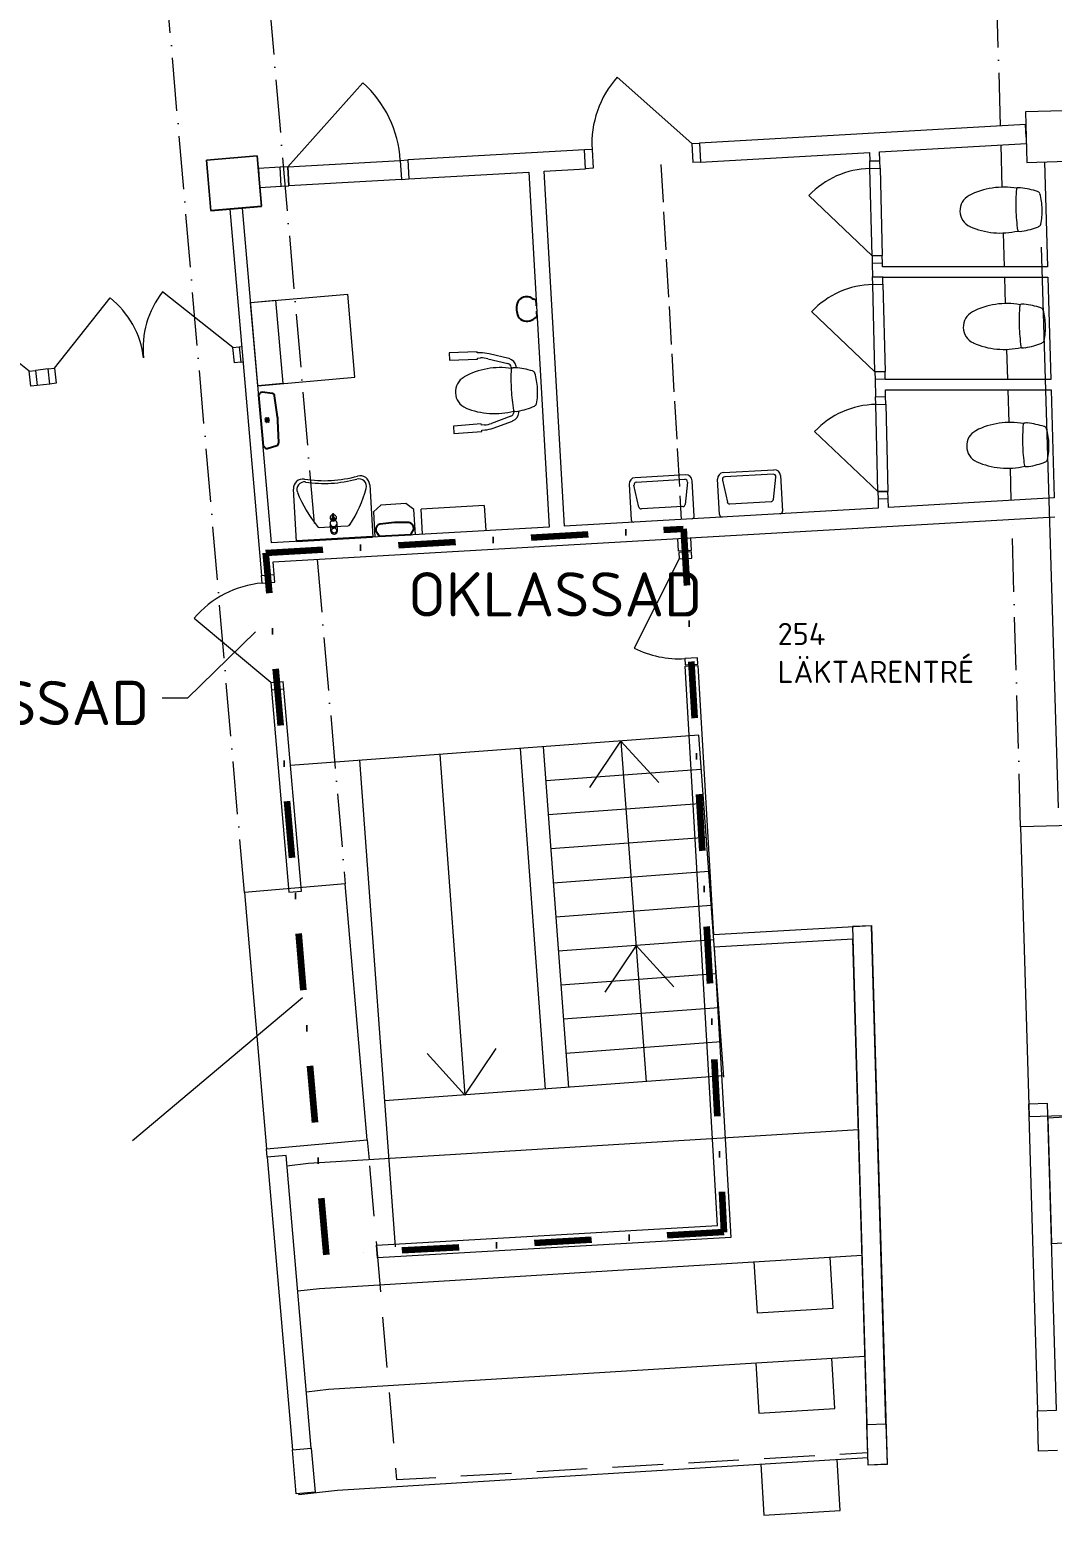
# Model space of a CAD drawing. Header units: millimetres. Extents: x -106764 to 80178, y -104573 to 57950.
# Drawn here: x -11311 to -3229, y 26404 to 38147 of the extents above; entities that cross this region are included whole.
import ezdxf

# ---------------------------------------------------------------- set-up
doc = ezdxf.new("R2010")
doc.units = ezdxf.units.MM
doc.header["$LTSCALE"] = 100
for name, pattern in [('2 Streckad', [3.75, 3, -0.75]), ('3 Punktstreckad', [6.2, 4.2, -1, 0, -1]), ('Brand EI 60', [10.5, 4.5, -3, 0, -3]), ('IMPORT-DASHED', [6, 4, -2])]:
    doc.linetypes.add(name, pattern=pattern)
for name, color, linetype, lineweight in [('A-------EKN', 1, '2 Streckad', 13), ('A-------T--', 1, 'Continuous', 13), ('A-------T2N', 1, 'Continuous', 13), ('A------D1-', 1, 'Continuous', 9), ('A-27----', 1, '3 Punktstreckad', 13), ('A-27D---E-N', 7, 'Continuous', 9), ('A-3360----', 1, 'Continuous', 9), ('A-42D--CE-E', 1, 'Continuous', 13), ('A-42D--CE-N', 1, 'Continuous', 9), ('A-43CB--E-N', 3, 'Continuous', 18), ('A-43CB--EJN', 1, 'Continuous', 9), ('A-44B---E-N', 1, 'Continuous', 9), ('A-46B--BE-N', 1, 'Continuous', 9), ('A-46C---E-N', 1, 'Continuous', 9), ('A-5-----E-N', 1, 'Continuous', 9), ('A-B-B-EI-60', 6, 'Brand EI 60', 100), ('A030-B', 1, 'IMPORT-DASHED', 9), ('A035', 3, 'Continuous', 9), ('A046', 1, 'Continuous', 9), ('A095T', 3, 'Continuous', 9), ('A120', 9, 'Continuous', 9), ('A120-NR', 9, 'Continuous', 9)]:
    doc.layers.add(name, color=color, linetype=linetype, lineweight=lineweight)
doc.styles.add('ISOCPEUR', font='isocpeur.ttf', dxfattribs={"height": 350})
doc.styles.add('ISOCPEUR_3', font='isocpeur.ttf', dxfattribs={"height": 175})

# ---------------------------------------------------------------- blocks, each defined once
blk = doc.blocks.new('Pelare - Betong - Rektangulär - 400x400-3539665-A-40_P0010')
at = {"layer": 'A-27D---E-N'}
for p, q in [((200, 200), (-200, 200)), ((-200, 200), (-200, -200)), ((200, -200), (200, 200)), ((-200, -200), (200, -200))]:
    blk.add_line(p, q, dxfattribs=at)
blk = doc.blocks.new('Innerdörr standard - D90_Bef-9805939-A-40_P0010')
at = {"layer": 'A-42D--CE-E'}
blk.add_line((382, -50), (-176, -609), dxfattribs=at)
blk.add_arc((382, -50), 790, 180, 225, dxfattribs=at)
at = {"layer": 'A-42D--CE-N'}
for p, q in [((-408, 50), (-468, 50)), ((-408, -50), (-408, 50)), ((382, -50), (382, 50)), ((442, 50), (382, 50)), ((-408, -50), (-468, -50)), ((382, -50), (442, -50))]:
    blk.add_line(p, q, dxfattribs=at)
blk = doc.blocks.new('Innerdörr standard - D90_Bef-9805940-A-40_P0010')
at = {"layer": 'A-42D--CE-E'}
blk.add_line((382, 75), (-176, 634), dxfattribs=at)
blk.add_arc((382, 75), 790, 135, 180, dxfattribs=at)
at = {"layer": 'A-42D--CE-N'}
for p, q in [((-408, 75), (-468, 75)), ((-408, 75), (-408, -75)), ((382, 75), (382, -75)), ((382, 75), (442, 75)), ((-408, -75), (-468, -75)), ((442, -75), (382, -75))]:
    blk.add_line(p, q, dxfattribs=at)
blk = doc.blocks.new('Innerdörr standard - D100_Bef-9577838-A-40_P0010')
at = {"layer": 'A-42D--CE-E'}
blk.add_line((432, -75), (-197, -704), dxfattribs=at)
blk.add_arc((432, -75), 890, 180, 225, dxfattribs=at)
at = {"layer": 'A-42D--CE-N'}
for p, q in [((-458, 75), (-518, 75)), ((-458, 75), (432, 75)), ((-458, -75), (-458, 75)), ((-458, -75), (-458, 75)), ((432, 75), (432, -75)), ((432, -75), (432, 75)), ((492, 75), (432, 75)), ((-458, -75), (-518, -75)), ((432, -75), (-458, -75)), ((432, -75), (492, -75))]:
    blk.add_line(p, q, dxfattribs=at)
blk = doc.blocks.new('WC - WC-2838567-A-40_P0010')
at = {"layer": 'A-5-----E-N'}
for centre, radius, start, end in [((509, -292), 688, 160.4854, 171.9323), ((-112, -72), 29.1, 108.952, 161.048), ((-2, -523), 493, 89.768, 103.9599), ((2, -523), 493, 76.0401, 90.232), ((111, -72), 29.1, 18.952, 71.048), ((-509, -292), 688, 8.0677, 19.5146), ((421, -347), 602, 168.4444, 205.3384), ((-92, -207), 80.7, 171.9323, 190.5372), ((-161, -218), 10.7, 198.6133, 225.685), ((-161, -218), 10.7, 225.685, 257.2858), ((-2, 1206), 1444, 263.5958, 270.0918), ((2, 1206), 1444, 269.9082, 276.4042), ((-421, -347), 602, 334.6616, 11.5556), ((161, -218), 10.7, 282.7142, 314.315), ((161, -218), 10.7, 314.315, 341.3867), ((92, -207), 80.7, 349.4628, 8.0677), ((-2, -547), 133, 205.3384, 270.9949), ((2, -547), 133, 269.0051, 334.6616)]:
    blk.add_arc(centre, radius, start, end, dxfattribs=at)
blk = doc.blocks.new('WC armstöd-IFÖ Support - WC armstöd-IFÖ Support-2241457-A-40_P0010')
at = {"layer": 'A-46C---E-N'}
for p, q in [((-170, 18), (-184, 16)), ((184, 16), (170, 18)), ((-247, -37), (-294, -192)), ((-256, -204), (-209, -48)), ((-179, -24), (-169, -22)), ((169, -22), (179, -24)), ((209, -48), (256, -204)), ((294, -192), (247, -37)), ((-315, -284), (-320, -505)), ((-306, -284), (-315, -284)), ((-305, -260), (-306, -284)), ((-266, -285), (-265, -261)), ((-256, -285), (-266, -285)), ((-261, -506), (-256, -285)), ((266, -285), (256, -285)), ((256, -285), (261, -506)), ((265, -261), (266, -285)), ((306, -284), (305, -260)), ((315, -284), (306, -284)), ((320, -505), (315, -284)), ((-320, -505), (-261, -506)), ((261, -506), (320, -505))]:
    blk.add_line(p, q, dxfattribs=at)
for centre, radius, start, end in [((-175, -58), 75, 96.9395, 163.0195), ((175, -58), 75, 16.9805, 83.0605), ((-175, -58), 35, 96.9395, 163.0195), ((175, -58), 35, 16.9805, 83.0605), ((-55, -265), 250, 163.0195, 178.8042), ((-55, -265), 210, 163.0195, 178.8042), ((55, -265), 210, 1.1958, 16.9805), ((55, -265), 250, 1.1958, 16.9805)]:
    blk.add_arc(centre, radius, start, end, dxfattribs=at)
blk = doc.blocks.new('Innerdörr standard - D80_Bef-7228782-A-40_P0010')
at = {"layer": 'A-42D--CE-E'}
blk.add_line((332, -40), (-156, -528), dxfattribs=at)
blk.add_arc((332, -40), 690, 180, 225, dxfattribs=at)
at = {"layer": 'A-42D--CE-N'}
for p, q in [((-358, 40), (-418, 40)), ((-358, 40), (332, 40)), ((-358, -40), (-358, 40)), ((-358, -40), (-358, 40)), ((332, 40), (332, -40)), ((332, -40), (332, 40)), ((392, 40), (332, 40)), ((-358, -40), (-418, -40)), ((332, -40), (-358, -40)), ((332, -40), (392, -40))]:
    blk.add_line(p, q, dxfattribs=at)
blk = doc.blocks.new('Handfat - 500x350-2841680-A-40_P0010')
at = {"layer": 'A-5-----E-N'}
for p, q in [((-657, -420), (-657, -700)), ((-157, -700), (-157, -420)), ((-618, -691), (-589, -516)), ((-570, -500), (-244, -500)), ((-224, -516), (-195, -691)), ((-607, -750), (-207, -750)), ((-215, -715), (-598, -715))]:
    blk.add_line(p, q, dxfattribs=at)
for centre, radius, start, end in [((-637, -420), 20, 90, 180), ((-177, -420), 20, 0, 90), ((-570, -520), 20, 90, 170.7539), ((-244, -520), 20, 9.2461, 90), ((-607, -700), 50, 180, 270), ((-598, -695), 20, 170.7539, 270), ((-215, -695), 20, 270, 9.2461), ((-207, -700), 50, 270, 0)]:
    blk.add_arc(centre, radius, start, end, dxfattribs=at)
blk = doc.blocks.new('Handfat - 500x350-6127728-A-40_P0010')
at = {"layer": 'A-5-----E-N'}
for p, q in [((-607, 750), (-207, 750)), ((-215, 715), (-598, 715)), ((-657, 420), (-657, 700)), ((-618, 691), (-589, 516)), ((-224, 516), (-195, 691)), ((-157, 700), (-157, 420)), ((-570, 500), (-244, 500))]:
    blk.add_line(p, q, dxfattribs=at)
for centre, radius, start, end in [((-607, 700), 50, 90, 180), ((-598, 695), 20, 90, 189.2461), ((-215, 695), 20, 350.7539, 90), ((-207, 700), 50, 0, 90), ((-570, 520), 20, 189.2461, 270), ((-244, 520), 20, 270, 350.7539), ((-637, 420), 20, 180, 270), ((-177, 420), 20, 270, 0)]:
    blk.add_arc(centre, radius, start, end, dxfattribs=at)
blk = doc.blocks.new('HUVUDBALK 44 OCH 4 - HUVUDBALK 44 OCH 22-4459391-A-40_P0010')
at = {"layer": 'A-27D---E-N'}
for p, q in [((-2679, 31868), (-3479, 31845)), ((-3479, 31845), (-3413, 29556)), ((-2614, 29579), (-2679, 31868)), ((-3413, 29556), (-2614, 29579)), ((-2614, 29579), (-2613, 29557))]:
    blk.add_line(p, q, dxfattribs=at)
blk = doc.blocks.new('HUVUDBALK 43 OCH 4 - HUVUDBALK 43 OCH 21-4459732-A-40_P0010')
at = {"layer": 'A-27D---E-N'}
for p, q in [((-8817, 31396), (-9614, 31327)), ((-8643, 29371), (-8817, 31396)), ((-9614, 31327), (-9440, 29302)), ((-9440, 29302), (-8643, 29371)), ((-8643, 29371), (-8629, 29214)), ((-9434, 29236), (-9440, 29302))]:
    blk.add_line(p, q, dxfattribs=at)
blk = doc.blocks.new('Pelare - Betong - Rektangulär - 400x400-4465139-A-40_P0010')
at = {"layer": 'A-27D---E-N'}
for p, q in [((-200, 200), (200, 200)), ((-200, -200), (-200, 200)), ((200, 200), (200, -200)), ((200, -200), (-200, -200))]:
    blk.add_line(p, q, dxfattribs=at)
blk = doc.blocks.new('Trådpapperskorg - Trådpapperskorg-3372980-A-40_P0010')
at = {"layer": 'A-46B--BE-N'}
for p, q in [((-100, 250), (-160, 200)), ((100, 250), (-100, 250)), ((160, 200), (100, 250)), ((-160, 200), (-160, 0)), ((160, 0), (160, 200))]:
    blk.add_line(p, q, dxfattribs=at)
blk = doc.blocks.new('Skötbord-Enkelt - b660 d200 h770-7511423-A-40_P0010')
at = {"layer": 'A-46B--BE-N'}
for p, q in [((-285, 0), (-285, -770)), ((-285, 0), (375, 0)), ((-285, -200), (-285, 0)), ((375, 0), (375, -770)), ((375, 0), (375, -200)), ((-285, -200), (375, -200)), ((-285, -770), (375, -770))]:
    blk.add_line(p, q, dxfattribs=at)
blk = doc.blocks.new('Spegel ABAKO-Rektangulär - B600xH1050-5027995-A-40_P0010')
at = {"layer": 'A-46B--BE-N'}
for p, q in [((300, 0), (-300, 0)), ((-300, 0), (-300, -5)), ((300, -5), (300, 0)), ((-300, -5), (300, -5))]:
    blk.add_line(p, q, dxfattribs=at)
blk = doc.blocks.new('Hylla - L500 D200-5026798-A-40_P0010')
at = {"layer": 'A-46B--BE-N'}
for p, q in [((-205, -200), (-205, 0)), ((295, 0), (295, -200)), ((-205, -200), (295, -200))]:
    blk.add_line(p, q, dxfattribs=at)
blk = doc.blocks.new('Handfat Handikapp - Handfat handikapp-3262771-A-40_P0010')
at = {"layer": 'A-5-----E-N'}
for p, q in [((-177, 75), (-177, 490)), ((427, 490), (427, 75)), ((120, 275), (120, 225)), ((130, 225), (130, 275)), ((14, 176), (125, 176)), ((97, 202), (97, 191)), ((97, 190), (97, 145)), ((109, 230), (109, 223)), ((125, 176), (236, 176)), ((141, 223), (141, 230)), ((153, 191), (153, 202)), ((153, 145), (153, 190))]:
    blk.add_line(p, q, dxfattribs=at)
at = {"layer": 'A-5-----E-N', "flags": 128}
for points in [[(120, 247), (119, 247), (116, 245), (113, 242), (110, 239), (109, 235), (109, 230)], [(141, 230), (141, 235), (140, 239), (137, 242), (134, 245), (131, 247), (130, 247)], [(97, 145), (98, 138), (101, 132), (104, 126), (109, 121), (115, 118), (122, 116), (128, 116), (135, 118), (141, 121), (146, 126), (149, 132), (152, 138), (153, 145)], [(98, 189), (99, 184), (102, 179), (106, 175), (112, 172), (118, 170), (125, 169), (132, 170), (138, 172), (144, 175), (148, 179), (151, 184), (152, 189)]]:
    blk.add_lwpolyline(points, dxfattribs=at)
at = {"layer": 'A-5-----E-N'}
blk.add_circle((125, 145), 20, dxfattribs=at)
for centre, radius, start, end in [((-102, 490), 75, 77.4496, 180), ((-90, 482), 60, 77.9272, 198.5155), ((125, 1512), 971, 257.4496, 282.5504), ((125, 1488), 969, 257.9272, 270), ((125, 1488), 969, 270, 282.0728), ((340, 482), 60, 341.4845, 102.0728), ((352, 490), 75, 360, 102.5504), ((822, 787), 1022, 198.5155, 216.175), ((-572, 787), 1022, 323.825, 341.4845), ((125, 245), 25.3, 90, 270), ((125, 245), 25.3, 270, 90), ((14, 197), 21, 216.175, 270), ((236, 197), 21, 270, 323.825)]:
    blk.add_arc(centre, radius, start, end, dxfattribs=at)
for centre, major_axis, ratio, start_param, end_param in [((125, 275), (5, 0), 0.342098, 0, 3.141593), ((125, 202), (27.5, 0), 0.939664, 0, 3.141593), ((125, 202), (27.5, 0), 0.939664, 3.141593, 6.283185), ((125, 190), (-27.5, 0), 0.939664, 0, 3.141593), ((125, 190), (24, 0), 0.939664, 3.926991, 5.497787)]:
    blk.add_ellipse(centre, major_axis=major_axis, ratio=ratio, start_param=start_param, end_param=end_param, dxfattribs=at)
blk = doc.blocks.new('PD15')
at = {"layer": 'A-------T--'}
for p, q in [((156, -60), (657, -561)), ((1576, -60), (1075, -561))]:
    blk.add_line(p, q, dxfattribs=at)
for centre, start, end in [((153, -57), 315, 359.742), ((1579, -57), 180.258, 225)]:
    blk.add_arc(centre, 713, start, end, dxfattribs=at)
at = {"layer": 'A046', "flags": 128}
for points in [[(156, -60), (106, -60), (106, 60), (156, 60)], [(1626, -60), (1576, -60), (1576, 60), (1626, 60)]]:
    blk.add_lwpolyline(points, close=True, dxfattribs=at)
blk = doc.blocks.new('D13')
at = {"layer": 'A-------T--'}
blk.add_line((-50, -120), (-899, -969), dxfattribs=at)
blk.add_arc((-50, -120), 1200, 180, 225, dxfattribs=at)
at = {"layer": 'A046', "flags": 128}
for points in [[(-1300, -120), (-1250, -120), (-1250, 0), (-1300, 0)], [(-50, -120), (0, -120), (0, 0), (-50, 0)]]:
    blk.add_lwpolyline(points, close=True, dxfattribs=at)
blk = doc.blocks.new('Dörrparti DGOR')
at = {"layer": 'A-43CB--E-N'}
for p, q in [((-7755, -60446), (-7655, -60446)), ((-6135, -60446), (-6035, -60446)), ((-4515, -60446), (-4415, -60446)), ((-7755, -60566), (-7655, -60566)), ((-6135, -60566), (-6035, -60566)), ((-4515, -60566), (-4415, -60566))]:
    blk.add_line(p, q, dxfattribs=at)
at = {"layer": 'A-42D--CE-N'}
for name, p in [('PD15', (-9381, -60506)), ('PD15', (-7761, -60506)), ('PD15', (-6141, -60506)), ('D13', (-3115, -60446))]:
    blk.add_blockref(name, p, dxfattribs=at)

msp = doc.modelspace()

# ---------------------------------------------------------------- linework, layer by layer
for p, q in [((-7319.7, 36015.1), (-7330.1, 36018.5)), ((-7308.9, 36013.2), (-7319.7, 36015.1)), ((-7306.4, 35969.5), (-7308.9, 36013.2)), ((-7305, 35965.4), (-7306.4, 35969.5)), ((-7303.8, 35917.1), (-7302.6, 35922.8)), ((-7301.3, 35874), (-7303.8, 35917.1)), ((-9501.5, 35259), (-9466.5, 34854.9)), ((-9392.8, 35272.8), (-9473.4, 35281.3)), ((-9353.4, 35086.1), (-9375.3, 35253)), ((-9443.4, 35077.1), (-9425.3, 35078.6)), ((-9422.6, 35046.5), (-9440.7, 35044.9)), ((-9437, 35061.9), (-9434.3, 35062.2)), ((-9437, 35060.9), (-9437, 35061.9)), ((-9434.2, 35061.2), (-9437, 35060.9)), ((-9431.7, 35062.4), (-9430.7, 35062.5)), ((-9430.6, 35061.5), (-9431.6, 35061.4)), ((-9430.7, 35062.5), (-9430.6, 35061.5)), ((-9343.3, 34882.7), (-9350.8, 35057.3)), ((-9435, 34837.7), (-9356.8, 34860.1)), ((-8428.7, 34251.4), (-8542.9, 34238.9)), ((-8319.8, 34253), (-8428.7, 34251.4)), ((-8297.4, 34158), (-8287.9, 34179.2)), ((-8561.2, 34165.8), (-8548.2, 34143.6)), ((-8548.2, 34143.6), (-8297.4, 34158))]:
    msp.add_line(p, q)
for centre, radius, start, end in [((-7325.4, 35943.4), 138.5, 168.45778, 212.18554), ((-7387.3, 35961.3), 74.5, 95.77841, 172.48449), ((-7385.5, 35943.3), 92.7, 66.10432, 95.77841), ((-7274.1, 36144.9), 138.3, 237.72568, 246.08554), ((-7381.6, 35924), 81.8, 221.70731, 308.75469), ((-7281.7, 35795.1), 81.3, 103.97814, 126.80484), ((-9531, 35295.2), 46.7, 309.2278, 330.66653), ((-9476.1, 35265.9), 15.6, 80.32804, 155.83016), ((-9398.8, 35249.9), 23.6, 7.48892, 75.47459), ((-9400.7, 35067.3), 50.9, 348.71875, 21.66619), ((-9367.6, 34881.9), 24.3, 296.14199, 1.9689), ((-9488.1, 34816.5), 44, 37.38848, 60.62709), ((-9440.2, 34853.1), 16.2, 217.38848, 288.66278), ((-8531.3, 34195), 45.4, 104.80276, 183.28888), ((-8532.6, 34200.1), 44.7, 189.96109, 230.19033), ((-8334, 34101.5), 152.1, 82.83884, 84.63823), ((-8320.8, 34206.8), 46.1, 352.83884, 82.83884), ((-8319.3, 34212.4), 45.6, 313.36107, 345.56661)]:
    msp.add_arc(centre, radius, start, end)
for centre, major_axis, ratio, start_param, end_param in [((-9442.6, 35073), (-1.67, 3.74), 0.9813291, 6.0574037, 7.5251517), ((-9484, 35056.9), (-19.4, 223.7), 0.1725102, 4.6613819, 4.7679959), ((-9440.3, 35049.2), (-1.09, -4.19), 0.9822203, 5.0483148, 6.4356634), ((-9433.3, 35061.8), (-0.78, 8.97), 0.9848088, 0, 3.1415927), ((-9432.9, 35061.8), (-0.12, 1.39), 0.9848088, 5.0491048, 7.5172658), ((-9432.9, 35061.8), (-0.12, 1.4), 0.9848088, 1.9161505, 4.3670348), ((-9433.3, 35061.8), (-0.78, 8.97), 0.9848088, 3.1415927, 6.2831853), ((-9425.8, 35074.3), (-1.87, 3.98), 0.9811676, 4.3631431, 5.7154694), ((-9424.9, 35051.4), (-1.07, -5.31), 0.985527, 0.6366575, 1.7701911), ((-9458.1, 35059.2), (-18.9, 218.7), 0.1725102, 4.661954, 4.7681986)]:
    msp.add_ellipse(centre, major_axis=major_axis, ratio=ratio, start_param=start_param, end_param=end_param)
at = {"layer": 'A-------EKN'}
msp.add_line((-6322.5, 37082.4), (-6161.2, 34276.2), dxfattribs=at)
at = {"layer": 'A-------T2N'}
msp.add_line((-9155.7, 30493.8), (-10497.4, 29364.7), dxfattribs=at)
at = {"layer": 'A------D1-'}
msp.add_line((-3178.9, 31997.3), (-3314.8, 36429.3), dxfattribs=at)
at = {"layer": 'A-27----'}
for p, q in [((-3638, 37386.9), (-3746.7, 41179.5)), ((-9614.4, 31327.2), (-10428.5, 40772.7)), ((-9631.4, 40841.4), (-9051.7, 34115.1)), ((-3624, 36900.8), (-3633.7, 37236.9)), ((-3606, 36271.6), (-3613.8, 36542.2)), ((-3597.7, 35981), (-3603.7, 36191.6)), ((-3580.5, 35381.6), (-3587.4, 35622.4)), ((-3570.7, 35041.6), (-3578.2, 35301.6)), ((-3553.1, 34426.1), (-3560.5, 34683)), ((-3479.1, 31845.2), (-3548.8, 34276.1)), ((-9038.4, 33960.6), (-8817.4, 31395.9))]:
    msp.add_line(p, q, dxfattribs=at)
at = {"layer": 'A-3360----'}
for p, q in [((-7434.3, 32465.7), (-7236, 29773)), ((-7252.2, 32479.1), (-7053.9, 29786.4)), ((-6637.9, 32524.3), (-6339.8, 32195.8)), ((-8705, 32372.1), (-8421.8, 28526.6)), ((-6003.7, 32300.3), (-7232.4, 32209.8)), ((-5983.9, 32031), (-7212.6, 31940.5)), ((-5964.1, 31761.8), (-7192.8, 31671.3)), ((-5944.2, 31492.5), (-7172.9, 31402)), ((-5924.4, 31223.2), (-7153.1, 31132.7)), ((-5904.6, 30953.9), (-7133.3, 30863.5)), ((-5884.7, 30684.7), (-7113.4, 30594.2)), ((-5864.9, 30415.4), (-7093.6, 30324.9)), ((-7871.3, 29726.2), (-7624.6, 30094.8)), ((-5845.1, 30146.1), (-7073.8, 30055.6)), ((-5825.3, 29876.9), (-8506.7, 29679.4))]:
    msp.add_line(p, q, dxfattribs=at)
at = {"layer": 'A-3360----', "flags": 128}
for points in [[(-5824.6, 29867.7), (-6023.6, 32569.6), (-9249.4, 32332)], [(-8069.7, 32418.9), (-7871.3, 29726.2), (-8169.4, 30054.7)], [(-6884.6, 32155.7), (-6637.9, 32524.3), (-6439.6, 29831.6)], [(-6220.8, 30580.2), (-6518.9, 30908.7), (-6765.7, 30540)]]:
    msp.add_lwpolyline(points, dxfattribs=at)
at = {"layer": 'A-43CB--E-N'}
for p, q in [((-3441.1, 37398.2), (-6017.6, 37250.1)), ((-3435.4, 37298.4), (-3441.1, 37398.2)), ((-6017.6, 37250.1), (-6009, 37100.4)), ((-4593.9, 37181.7), (-3433.9, 37248.4)), ((-6926.1, 37197.9), (-8322.8, 37117.7)), ((-8322.8, 37117.7), (-8314.2, 36967.9)), ((-6917.5, 37048.2), (-6926.1, 37197.9)), ((-6009, 37100.4), (-4673.8, 37177.1)), ((-4673.8, 37177.1), (-4672.1, 37109.7)), ((-4672.1, 37109.7), (-4592.1, 37111.7)), ((-4592.1, 37111.7), (-4593.9, 37181.7)), ((-9331.1, 37059.7), (-9502.5, 37049.9)), ((-9502.5, 37049.9), (-9496.8, 36950)), ((-9322.5, 36910), (-9331.1, 37059.7)), ((-8314.2, 36967.9), (-7365.8, 37022.4)), ((-7365.8, 37022.4), (-7204.5, 34216.2)), ((-7246, 37029.3), (-6917.5, 37048.2)), ((-7084.7, 34223.1), (-7246, 37029.3)), ((-3289.7, 37102.5), (-3265.9, 36271.6)), ((-9492.5, 36900.2), (-9322.5, 36910)), ((-9728.7, 36729.3), (-9479, 33832.3)), ((-9400.9, 34090), (-9629.1, 36737.9)), ((-4572.1, 36302), (-4652.1, 36300)), ((-4652.1, 36300), (-4649.5, 36192.9)), ((-4571.4, 36271.6), (-4572.1, 36302)), ((-4649.5, 36192.9), (-4569.5, 36194.9)), ((-3265.9, 36271.6), (-4571.4, 36271.6)), ((-4569.5, 36194.9), (-4569.4, 36191.6)), ((-4569.4, 36191.6), (-3263.6, 36191.6)), ((-3263.6, 36191.6), (-3240.4, 35381.6)), ((-9655.7, 35639.6), (-9635, 35641.9)), ((-9641.9, 35520.3), (-9624.7, 35522.3)), ((-4549.5, 35385.2), (-4629.5, 35383.2)), ((-4629.5, 35383.2), (-4626, 35245.4)), ((-4549.4, 35381.6), (-4549.5, 35385.2)), ((-3240.4, 35381.6), (-4549.4, 35381.6)), ((-4626, 35245.4), (-4546.1, 35247.4)), ((-4547.4, 35301.6), (-3238.1, 35301.6)), ((-4546.1, 35247.4), (-4547.4, 35301.6)), ((-3238.1, 35301.6), (-3213.5, 34445.6)), ((-4526.1, 34437.6), (-4606, 34435.6)), ((-4606, 34435.6), (-4604.3, 34365.6)), ((-4524.4, 34370.2), (-4526.1, 34437.6)), ((-3213.5, 34445.6), (-4524.4, 34370.2)), ((-9388, 33940.5), (-3209.2, 34295.6)), ((-4604.3, 34365.6), (-7084.7, 34223.1)), ((-7204.5, 34216.2), (-9400.9, 34090)), ((-9379.4, 33840.9), (-9388, 33940.5)), ((-9479, 33832.3), (-9379.4, 33840.9)), ((-9301.3, 32934.2), (-9400.9, 32925.6)), ((-9400.9, 32925.6), (-9263.4, 31329.8)), ((-9163.7, 31338.4), (-9301.3, 32934.2)), ((-9263.4, 31329.8), (-9163.7, 31338.4)), ((-4657.2, 31062.9), (-4807.1, 31058.6)), ((-4807.1, 31058.6), (-4694.3, 27122.7)), ((-4544.3, 27127), (-4657.2, 31062.9)), ((-3266.4, 29658.8), (-3416.3, 29654.5)), ((-3416.3, 29654.5), (-3346.8, 27229.3)), ((-3196.8, 27233.6), (-3266.4, 29658.8)), ((-9284.8, 29248.7), (-9434.2, 29235.9)), ((-9085.3, 26934.7), (-9284.8, 29248.7)), ((-9434.2, 29235.9), (-9234.8, 26921.8)), ((-3346.8, 27229.3), (-3196.8, 27233.6)), ((-4694.3, 27122.7), (-4544.3, 27127)), ((-9234.8, 26921.8), (-9085.3, 26934.7))]:
    msp.add_line(p, q, dxfattribs=at)
at = {"layer": 'A-43CB--EJN'}
for p, q in [((-3337.7, 26911.8), (-3346.8, 27229.3)), ((-4685, 26799.9), (-4694.3, 27122.7)), ((-4544.3, 27127), (-4535.1, 26804.2)), ((-9204.8, 26574.3), (-9234.8, 26921.8)), ((-9085.3, 26934.7), (-9055.4, 26587.2)), ((-3187.7, 26916.1), (-3337.7, 26911.8)), ((-4535.1, 26804.2), (-4685, 26799.9)), ((-9055.4, 26587.2), (-9204.8, 26574.3))]:
    msp.add_line(p, q, dxfattribs=at)
at = {"layer": 'A-44B---E-N'}
for p, q in [((-3044, 29556.7), (-3263.1, 29543.2)), ((-3263.1, 29543.2), (-3234.7, 28553.1)), ((-4761, 29451.2), (-9107.9, 29184.2)), ((-4732.6, 28461.1), (-4761, 29451.2)), ((-9107.9, 29184.2), (-9277.5, 29164.4)), ((-3234.7, 28553.1), (-3013.6, 28566.7)), ((-9020.1, 28197.8), (-4732.6, 28461.1)), ((-4960.3, 28042.4), (-4985.1, 28445.6)), ((-5587.3, 28408.6), (-5562.6, 28005.4)), ((-9192.5, 28177.6), (-9020.1, 28197.8)), ((-5562.6, 28005.4), (-4960.3, 28042.4)), ((-8949.1, 27400.6), (-4709.7, 27661)), ((-5573.1, 27608), (-5548.7, 27210.5)), ((-4946.5, 27247.5), (-4970.9, 27645)), ((-9123.7, 27380.2), (-8949.1, 27400.6)), ((-5548.7, 27210.5), (-4946.5, 27247.5)), ((-8878.2, 26603.5), (-4686.8, 26860.9)), ((-5532.6, 26809), (-5507.7, 26403.9)), ((-4905.5, 26440.9), (-4930.3, 26845.9)), ((-9185.7, 26576), (-9185, 26567.7)), ((-9185, 26567.7), (-8878.2, 26603.5)), ((-5507.7, 26403.9), (-4905.5, 26440.9))]:
    msp.add_line(p, q, dxfattribs=at)
at = {"layer": 'A-B-B-EI-60'}
for p, q in [((-9444.4, 34012.4), (-6143.3, 34202.1)), ((-6143.3, 34202.1), (-5823.7, 28642.3)), ((-8966, 28461.7), (-9444.4, 34012.4)), ((-5823.7, 28642.3), (-8966, 28461.7))]:
    msp.add_line(p, q, dxfattribs=at)
at = {"layer": 'A030-B', "flags": 128}
msp.add_lwpolyline([(-8625.3, 29166.8), (-8411.5, 26685.9), (-4687.9, 26899.9)], dxfattribs=at)
at = {"layer": 'A035', "flags": 128}
msp.add_lwpolyline([(-6087.9, 34130.1), (-6082.1, 34030.3), (-6182, 34024.6), (-6187.7, 34124.4)], dxfattribs=at)
msp.add_lwpolyline([(-8562.5, 28438.8), (-8571.1, 28538.5), (-5875.6, 28693.4), (-6129.8, 33116.1), (-6029.9, 33121.8), (-5907.7, 30995.3), (-4657.3, 31067.2), (-4535.2, 26808.5), (-4685, 26799.9), (-4804.2, 30958.6), (-5902, 30895.5), (-5770, 28599.3)], close=True, dxfattribs=at)
at = {"layer": 'A046', "flags": 128}
msp.add_lwpolyline([(-6178.5, 33964.7), (-6078.7, 33970.4), (-6081.6, 34020.3), (-6181.4, 34014.6), (-6178.5, 33964.7), (-6533.6, 33259)], dxfattribs=at)
msp.add_lwpolyline([(-6133.2, 33176), (-6130.3, 33126.1), (-6030.5, 33131.8), (-6033.4, 33181.7)], close=True, dxfattribs=at)
at = {"layer": 'A046'}
msp.add_arc((-6178.5, 33964.7), 790, 243.28913, 273.28913, dxfattribs=at)
at = {"layer": 'A095T', "flags": 128}
msp.add_lwpolyline([(-9525.8, 33388), (-10064.4, 32863.8), (-10264.4, 32863.8)], dxfattribs=at)

# ---------------------------------------------------------------- block references
at = {"layer": 'A-27D---E-N'}
for name, p, rotation in [('Pelare - Betong - Rektangulär - 400x400-3539665-A-40_P0010', (-3235.4, 37304.1), 1.642086902373889), ('Pelare - Betong - Rektangulär - 400x400-4465139-A-40_P0010', (-9696.2, 36934.6), 4.925659029179314), ('Pelare - Betong - Rektangulär - 400x400-3539665-A-40_P0010', (-9696.1, 36932.9), 4.925659029179092)]:
    msp.add_blockref(name, p, dxfattribs=dict(at, rotation=rotation))
for name in ['HUVUDBALK 44 OCH 4 - HUVUDBALK 44 OCH 22-4459391-A-40_P0010', 'HUVUDBALK 43 OCH 4 - HUVUDBALK 43 OCH 21-4459732-A-40_P0010']:
    msp.add_blockref(name, (0, 0), dxfattribs=at)
at = {"layer": 'A-42D--CE-N'}
for name, p, rotation in [('Innerdörr standard - D100_Bef-9577838-A-40_P0010', (-8835.3, 37013.1), 183.2888824023027), ('Innerdörr standard - D90_Bef-9805940-A-40_P0010', (-6454.9, 37149.9), 3.288882402302749), ('Innerdörr standard - D80_Bef-7228782-A-40_P0010', (-4621.8, 36693.2), 271.4155533547802), ('Innerdörr standard - D80_Bef-7228782-A-40_P0010', (-4599.2, 35776.4), 271.4155533547802), ('Innerdörr standard - D80_Bef-7228782-A-40_P0010', (-4575.7, 34828.8), 271.4155533547802), ('Innerdörr standard - D90_Bef-9805939-A-40_P0010', (-9389.1, 33370.6), 274.9256590291792)]:
    msp.add_blockref(name, p, dxfattribs=dict(at, rotation=rotation))
at = {"layer": 'A-43CB--E-N', "rotation": 186.5685460626784}
msp.add_blockref('Dörrparti DGOR', (-11941.5, -25589.8), dxfattribs=at)
at = {"layer": 'A-46B--BE-N'}
for name, p, rotation in [('Skötbord-Enkelt - b660 d200 h770-7511423-A-40_P0010', (-9532.5, 35617.4), 94.92565902917686), ('Trådpapperskorg - Trådpapperskorg-3372980-A-40_P0010', (-8422.5, 34146.2), 3.288882402302527), ('Hylla - L500 D200-5026798-A-40_P0010', (-7911.8, 34175.6), 183.2888824023012), ('Spegel ABAKO-Rektangulär - B600xH1050-5027995-A-40_P0010', (-8901.7, 34118.7), 183.2888824023021)]:
    msp.add_blockref(name, p, dxfattribs=dict(at, rotation=rotation))
at = {"layer": 'A-46C---E-N', "rotation": 273.288882402302}
msp.add_blockref('WC armstöd-IFÖ Support - WC armstöd-IFÖ Support-2241457-A-40_P0010', (-7472.3, 35302.7), dxfattribs=at)
at = {"layer": 'A-5-----E-N'}
for name, p, rotation in [('WC - WC-2838567-A-40_P0010', (-3279, 36731.2), 271.6420869023734), ('WC - WC-2838567-A-40_P0010', (-3252.7, 35811.4), 271.6420869023734), ('WC - WC-2838567-A-40_P0010', (-7267.6, 35314.4), 273.2888824023022), ('WC - WC-2838567-A-40_P0010', (-3225.7, 34872), 271.6420869023738), ('Handfat - 500x350-6127728-A-40_P0010', (-5179.5, 33932.2), 3.288882402302194), ('Handfat Handikapp - Handfat handikapp-3262771-A-40_P0010', (-9022.2, 34036.7), 3.288882402302749), ('Handfat - 500x350-2841680-A-40_P0010', (-6690.2, 33845.4), 183.2888824023023)]:
    msp.add_blockref(name, p, dxfattribs=dict(at, rotation=rotation))

# ---------------------------------------------------------------- texts
at = {"layer": 'A095T', "char_height": 350, "width": 2718.939, "line_spacing_factor": 1.149209, "style": 'ISOCPEUR'}
for insert, attachment_point in [((-8321.5, 33858.9), 1), ((-10364.4, 33000.4), 3)]:
    msp.add_mtext('OKLASSAD', dxfattribs=dict(at, insert=insert, attachment_point=attachment_point))
at = {"layer": 'A120', "insert": (-5400, 33158.5), "char_height": 175, "width": 1819.597, "attachment_point": 1, "line_spacing_factor": 1.149209, "style": 'ISOCPEUR_3'}
msp.add_mtext('LÄKTARENTRÉ', dxfattribs=at)
at = {"layer": 'A120-NR', "insert": (-5400, 33458.5), "char_height": 175, "width": 460.128, "attachment_point": 1, "line_spacing_factor": 1.149209, "style": 'ISOCPEUR_3'}
msp.add_mtext('254', dxfattribs=at)

doc.saveas('drawing.dxf')
